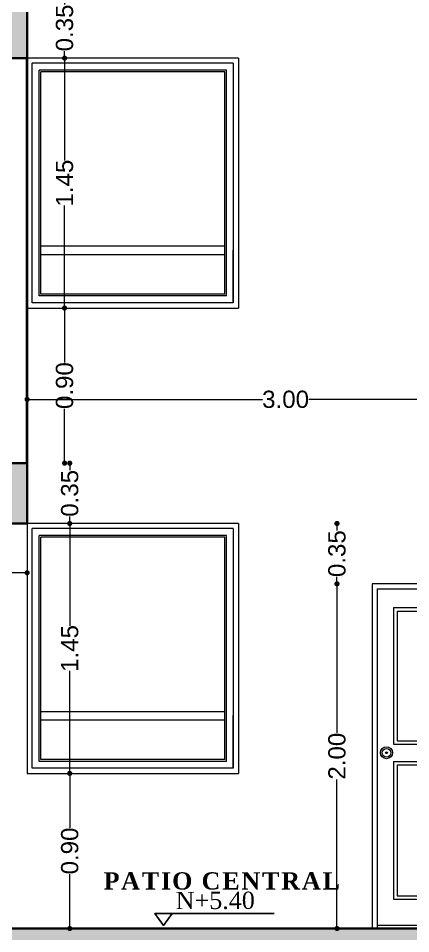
# Model space of a CAD drawing. Header units: inches. Extents: x 2908 to 3459, y -3172 to -55.
# Drawn here: x 3283.67 to 3285.95, y -247.7 to -242.39 of the extents above; entities that cross this region are included whole.
import ezdxf

# ---------------------------------------------------------------- set-up
doc = ezdxf.new("R2010")
doc.units = ezdxf.units.IN
doc.header["$MEASUREMENT"] = 0
for name, color, linetype, lineweight in [('COLUMNAS', 1, 'Continuous', 35), ('COTA', 1, 'Continuous', 9), ('COTAS 01', 1, 'Continuous', 25), ('muros 2', 5, 'Continuous', 40), ('muros bajitos', 4, 'Continuous', 15), ('puertas aptos', 33, 'Continuous', 9)]:
    doc.layers.add(name, color=color, linetype=linetype, lineweight=lineweight)
doc.layers.add('TEXTO', color=4, linetype='Continuous')
doc.styles.add('Arial new', font='arial.ttf')
doc.styles.add('CONSTRUCTORA', font='times.ttf', dxfattribs={"height": 0.3})
doc.dimstyles.new('GUS', dxfattribs={"dimtxt": 0.1, "dimasz": 0.03, "dimexe": 0.05, "dimexo": 0.05, "dimgap": 0.005, "dimtad": 0, "dimzin": 1, "dimdsep": 46, "dimtxsty": 'Arial new', "dimblk": 'DOT', "dimcen": 0.01, "dimse1": 1, "dimse2": 1, "dimclrd": 1, "dimclre": 252, "dimclrt": 1, "dimaunit": 1, "dimadec": 0, "dimazin": 2, "dimtfac": 1, "dimtmove": 0, "dimatfit": 2, "dimldrblk": 'ARCHTICK', "dimfxl": 1, "dimlwd": -1, "dimlwe": -1, "dimarcsym": 1})

# ---------------------------------------------------------------- blocks, each defined once
blk = doc.blocks.new('_Dot')
at = {"color": 0, "linetype": 'ByBlock', "lineweight": -2}
blk.add_line((-0.5, 0), (-1, 0), dxfattribs=at)
at = {"color": 0, "linetype": 'ByBlock', "const_width": 0.5}
blk.add_lwpolyline([(-0.25, 0, 1), (0.25, 0, 1)], format="xyb", close=True, dxfattribs=at)
blk = doc.blocks.new('*D4697')
at = {"layer": 'COTA', "color": 1, "linetype": 'Continuous', "transparency": 16777216}
for p, q in [((3280.151, -242.6512), (3280.151, -243.6601)), ((3280.151, -244.9412), (3280.151, -243.9323))]:
    blk.add_line(p, q, dxfattribs=at)
at = {"layer": 'Defpoints', "color": 0, "transparency": 16777216}
for p in [(3280.151, -242.6212), (3286.7225, -242.6212), (3279.6038, -244.9712)]:
    blk.add_point(p, dxfattribs=at)
at = {"layer": 'COTA', "color": 1, "transparency": 16777216, "xscale": 0.03, "yscale": 0.03, "zscale": 0.03}
for p, rotation in [((3280.151, -242.6212), 90), ((3280.151, -244.9712), 270)]:
    blk.add_blockref('_Dot', p, dxfattribs=dict(at, rotation=rotation))
at = {"layer": 'COTA', "color": 1, "transparency": 16777216, "insert": (3280.151, -243.7962), "char_height": 0.1, "attachment_point": 5, "rotation": 90, "style": 'Arial new'}
blk.add_mtext('2.35', dxfattribs=at)
blk = doc.blocks.new('_ArchTick')
at = {"color": 0, "linetype": 'ByBlock', "const_width": 0.15}
blk.add_lwpolyline([(-0.5, -0.5), (0.5, 0.5)], dxfattribs=at)
blk = doc.blocks.new('puerta acceso')
at = {"layer": 'puertas aptos'}
for p, q in [((2162.1292, 1648.3621), (2161.1292, 1648.3621)), ((2161.1292, 1648.3621), (2161.1292, 1646.3621)), ((2162.1292, 1648.3621), (2162.1292, 1646.3621)), ((2161.1592, 1648.3321), (2161.1592, 1646.3621)), ((2161.1592, 1648.3321), (2162.0992, 1648.3321)), ((2162.0992, 1648.3321), (2162.0992, 1646.3621)), ((2161.2536, 1648.2243), (2161.2536, 1647.4321)), ((2161.2536, 1648.2243), (2161.9992, 1648.2243)), ((2161.2736, 1648.2043), (2161.2736, 1647.4521)), ((2161.2736, 1648.2043), (2161.9792, 1648.2043)), ((2161.9792, 1648.2043), (2161.9792, 1647.4521)), ((2161.9992, 1648.2243), (2161.9992, 1647.4321)), ((2161.2536, 1647.4321), (2161.9992, 1647.4321)), ((2161.2736, 1647.4521), (2161.9792, 1647.4521)), ((2161.2536, 1647.3321), (2161.9992, 1647.3321)), ((2161.2536, 1647.3321), (2161.2536, 1646.5321)), ((2161.9992, 1647.3321), (2161.9992, 1646.5321)), ((2161.2736, 1647.3121), (2161.9792, 1647.3121)), ((2161.2736, 1647.3121), (2161.2736, 1646.5521)), ((2161.9792, 1647.3121), (2161.9792, 1646.5521)), ((2161.2536, 1646.5321), (2161.9992, 1646.5321)), ((2161.2736, 1646.5521), (2161.9792, 1646.5521)), ((2161.1592, 1646.3821), (2162.0992, 1646.3821))]:
    blk.add_line(p, q, dxfattribs=at)
for radius in [0.035, 0.025, 0.005]:
    blk.add_circle((2161.2126, 1647.3821), radius, dxfattribs=at)
blk = doc.blocks.new('*D4745')
at = {"layer": 'COTA', "color": 1, "linetype": 'Continuous', "transparency": 16777216}
for p, q in [((3283.0522, -245.6071), (3283.2376, -245.6071)), ((3283.6924, -245.6071), (3283.507, -245.6071))]:
    blk.add_line(p, q, dxfattribs=at)
at = {"layer": 'Defpoints', "color": 0, "transparency": 16777216}
for p in [(3283.0222, -245.3212, 0.4851), (3283.7224, -245.3212), (3283.7224, -245.6071)]:
    blk.add_point(p, dxfattribs=at)
at = {"layer": 'COTA', "color": 1, "transparency": 16777216, "xscale": 0.03, "yscale": 0.03, "zscale": 0.03, "rotation": 180}
blk.add_blockref('_Dot', (3283.0222, -245.6071), dxfattribs=at)
at = {"layer": 'COTA', "color": 1, "transparency": 16777216, "xscale": 0.03, "yscale": 0.03, "zscale": 0.03}
blk.add_blockref('_Dot', (3283.7224, -245.6071), dxfattribs=at)
at = {"layer": 'COTA', "color": 1, "transparency": 16777216, "insert": (3283.3723, -245.6071), "char_height": 0.1, "attachment_point": 5, "style": 'Arial new'}
blk.add_mtext('0.70', dxfattribs=at)
blk = doc.blocks.new('*D4746')
at = {"layer": 'COTA', "color": 1, "linetype": 'Continuous', "transparency": 16777216}
for p, q in [((3283.7524, -244.6012), (3285.0863, -244.6012)), ((3286.6894, -244.6012), (3285.3556, -244.6012))]:
    blk.add_line(p, q, dxfattribs=at)
at = {"layer": 'Defpoints', "color": 0, "transparency": 16777216}
for p in [(3286.7194, -244.6012), (3283.7224, -244.9712, 0), (3286.7194, -244.9712)]:
    blk.add_point(p, dxfattribs=at)
at = {"layer": 'COTA', "color": 1, "transparency": 16777216, "xscale": 0.03, "yscale": 0.03, "zscale": 0.03, "rotation": 180}
blk.add_blockref('_Dot', (3283.7224, -244.6012), dxfattribs=at)
at = {"layer": 'COTA', "color": 1, "transparency": 16777216, "xscale": 0.03, "yscale": 0.03, "zscale": 0.03}
blk.add_blockref('_Dot', (3286.7194, -244.6012), dxfattribs=at)
at = {"layer": 'COTA', "color": 1, "transparency": 16777216, "insert": (3285.2209, -244.6012), "char_height": 0.1, "attachment_point": 5, "style": 'Arial new'}
blk.add_mtext('3.00', dxfattribs=at)
blk = doc.blocks.new('*D4943')
at = {"layer": 'COTA', "color": 1, "linetype": 'Continuous', "transparency": 16777216}
for p, q in [((3283.9697, -246.8012), (3283.9697, -247.0865)), ((3283.9697, -247.6412), (3283.9697, -247.3559))]:
    blk.add_line(p, q, dxfattribs=at)
at = {"layer": 'Defpoints', "color": 0, "transparency": 16777216}
for p in [(3284.9479, -246.7712, 0.4851), (3283.9697, -247.6712), (3284.9479, -247.6712)]:
    blk.add_point(p, dxfattribs=at)
at = {"layer": 'COTA', "color": 1, "transparency": 16777216, "xscale": 0.03, "yscale": 0.03, "zscale": 0.03}
for p, rotation in [((3283.9697, -246.7712), 90), ((3283.9697, -247.6712), 270)]:
    blk.add_blockref('_Dot', p, dxfattribs=dict(at, rotation=rotation))
at = {"layer": 'COTA', "color": 1, "transparency": 16777216, "insert": (3283.9697, -247.2212), "char_height": 0.1, "attachment_point": 5, "rotation": 90, "style": 'Arial new'}
blk.add_mtext('0.90', dxfattribs=at)
blk = doc.blocks.new('*D4944')
at = {"layer": 'COTA', "color": 1, "linetype": 'Continuous', "transparency": 16777216}
for p, q in [((3283.9697, -245.3512), (3283.9697, -245.9157)), ((3283.9697, -246.7412), (3283.9697, -246.1768))]:
    blk.add_line(p, q, dxfattribs=at)
at = {"layer": 'Defpoints', "color": 0, "transparency": 16777216}
for p in [(3283.7224, -245.3212, 0.4851), (3283.9697, -245.3212), (3283.7224, -246.7712, 0.4851)]:
    blk.add_point(p, dxfattribs=at)
at = {"layer": 'COTA', "color": 1, "transparency": 16777216, "xscale": 0.03, "yscale": 0.03, "zscale": 0.03}
for p, rotation in [((3283.9697, -245.3212), 90), ((3283.9697, -246.7712), 270)]:
    blk.add_blockref('_Dot', p, dxfattribs=dict(at, rotation=rotation))
at = {"layer": 'COTA', "color": 1, "transparency": 16777216, "insert": (3283.9697, -246.0462), "char_height": 0.1, "attachment_point": 5, "rotation": 90, "style": 'Arial new'}
blk.add_mtext('1.45', dxfattribs=at)
blk = doc.blocks.new('*D4945')
at = {"layer": 'COTA', "color": 1, "linetype": 'Continuous', "transparency": 16777216}
for p, q in [((3283.9697, -245.0012), (3283.9697, -245.011)), ((3283.9697, -245.2912), (3283.9697, -245.2815))]:
    blk.add_line(p, q, dxfattribs=at)
at = {"layer": 'Defpoints', "color": 0, "transparency": 16777216}
for p in [(3283.7224, -244.9712, 0), (3283.9697, -244.9712), (3283.7224, -245.3212, 0.4851)]:
    blk.add_point(p, dxfattribs=at)
at = {"layer": 'COTA', "color": 1, "transparency": 16777216, "xscale": 0.03, "yscale": 0.03, "zscale": 0.03}
for p, rotation in [((3283.9697, -244.9712), 90), ((3283.9697, -245.3212), 270)]:
    blk.add_blockref('_Dot', p, dxfattribs=dict(at, rotation=rotation))
at = {"layer": 'COTA', "color": 1, "transparency": 16777216, "insert": (3283.9697, -245.1462), "char_height": 0.1, "attachment_point": 5, "rotation": 90, "style": 'Arial new'}
blk.add_mtext('0.35', dxfattribs=at)
blk = doc.blocks.new('*D4947')
at = {"layer": 'COTA', "color": 1, "linetype": 'Continuous', "transparency": 16777216}
for p, q in [((3283.9397, -244.1012), (3283.9397, -244.3865)), ((3283.9397, -244.9412), (3283.9397, -244.6559))]:
    blk.add_line(p, q, dxfattribs=at)
at = {"layer": 'Defpoints', "color": 0, "transparency": 16777216}
for p in [(3284.9179, -244.0712, 0.4851), (3283.9397, -244.9712), (3284.9179, -244.9712)]:
    blk.add_point(p, dxfattribs=at)
at = {"layer": 'COTA', "color": 1, "transparency": 16777216, "xscale": 0.03, "yscale": 0.03, "zscale": 0.03}
for p, rotation in [((3283.9397, -244.0712), 90), ((3283.9397, -244.9712), 270)]:
    blk.add_blockref('_Dot', p, dxfattribs=dict(at, rotation=rotation))
at = {"layer": 'COTA', "color": 1, "transparency": 16777216, "insert": (3283.9397, -244.5212), "char_height": 0.1, "attachment_point": 5, "rotation": 90, "style": 'Arial new'}
blk.add_mtext('0.90', dxfattribs=at)
blk = doc.blocks.new('*D4948')
at = {"layer": 'COTA', "color": 1, "linetype": 'Continuous', "transparency": 16777216}
for p, q in [((3283.9397, -242.6512), (3283.9397, -243.2157)), ((3283.9397, -244.0412), (3283.9397, -243.4768))]:
    blk.add_line(p, q, dxfattribs=at)
at = {"layer": 'Defpoints', "color": 0, "transparency": 16777216}
for p in [(3283.6924, -242.6212, 0.4851), (3283.9397, -242.6212), (3283.6924, -244.0712, 0.4851)]:
    blk.add_point(p, dxfattribs=at)
at = {"layer": 'COTA', "color": 1, "transparency": 16777216, "xscale": 0.03, "yscale": 0.03, "zscale": 0.03}
for p, rotation in [((3283.9397, -242.6212), 90), ((3283.9397, -244.0712), 270)]:
    blk.add_blockref('_Dot', p, dxfattribs=dict(at, rotation=rotation))
at = {"layer": 'COTA', "color": 1, "transparency": 16777216, "insert": (3283.9397, -243.3462), "char_height": 0.1, "attachment_point": 5, "rotation": 90, "style": 'Arial new'}
blk.add_mtext('1.45', dxfattribs=at)
blk = doc.blocks.new('*D4946')
at = {"layer": 'COTA', "color": 1, "linetype": 'Continuous', "transparency": 16777216}
for p, q in [((3283.9397, -242.3012), (3283.9397, -242.311)), ((3283.9397, -242.5912), (3283.9397, -242.5815))]:
    blk.add_line(p, q, dxfattribs=at)
at = {"layer": 'Defpoints', "color": 0, "transparency": 16777216}
for p in [(3283.6924, -242.2712, 0), (3283.9397, -242.2712), (3283.6924, -242.6212, 0.4851)]:
    blk.add_point(p, dxfattribs=at)
at = {"layer": 'COTA', "color": 1, "transparency": 16777216, "xscale": 0.03, "yscale": 0.03, "zscale": 0.03}
for p, rotation in [((3283.9397, -242.2712), 90), ((3283.9397, -242.6212), 270)]:
    blk.add_blockref('_Dot', p, dxfattribs=dict(at, rotation=rotation))
at = {"layer": 'COTA', "color": 1, "transparency": 16777216, "insert": (3283.9397, -242.4462), "char_height": 0.1, "attachment_point": 5, "rotation": 90, "style": 'Arial new'}
blk.add_mtext('0.35', dxfattribs=at)
blk = doc.blocks.new('*D4967')
at = {"layer": 'COTA', "color": 1, "linetype": 'Continuous', "transparency": 16777216}
for p, q in [((3285.5188, -245.7012), (3285.5188, -246.5356)), ((3285.5188, -247.6412), (3285.5188, -246.8068))]:
    blk.add_line(p, q, dxfattribs=at)
at = {"layer": 'Defpoints', "color": 0, "transparency": 16777216}
for p in [(3285.5188, -245.6712), (3285.7225, -245.6712), (3285.7225, -247.6712)]:
    blk.add_point(p, dxfattribs=at)
at = {"layer": 'COTA', "color": 1, "transparency": 16777216, "xscale": 0.03, "yscale": 0.03, "zscale": 0.03}
for p, rotation in [((3285.5188, -245.6712), 90), ((3285.5188, -247.6712), 270)]:
    blk.add_blockref('_Dot', p, dxfattribs=dict(at, rotation=rotation))
at = {"layer": 'COTA', "color": 1, "transparency": 16777216, "insert": (3285.5188, -246.6712), "char_height": 0.1, "attachment_point": 5, "rotation": 90, "style": 'Arial new'}
blk.add_mtext('2.00', dxfattribs=at)
blk = doc.blocks.new('*D4968')
at = {"layer": 'COTA', "color": 1, "linetype": 'Continuous', "transparency": 16777216}
for p, q in [((3285.5188, -245.3512), (3285.5188, -245.361)), ((3285.5188, -245.6412), (3285.5188, -245.6315))]:
    blk.add_line(p, q, dxfattribs=at)
at = {"layer": 'Defpoints', "color": 0, "transparency": 16777216}
for p in [(3285.5188, -245.3212), (3285.7225, -245.3212), (3285.7225, -245.6712)]:
    blk.add_point(p, dxfattribs=at)
at = {"layer": 'COTA', "color": 1, "transparency": 16777216, "xscale": 0.03, "yscale": 0.03, "zscale": 0.03}
for p, rotation in [((3285.5188, -245.3212), 90), ((3285.5188, -245.6712), 270)]:
    blk.add_blockref('_Dot', p, dxfattribs=dict(at, rotation=rotation))
at = {"layer": 'COTA', "color": 1, "transparency": 16777216, "insert": (3285.5188, -245.4962), "char_height": 0.1, "attachment_point": 5, "rotation": 90, "style": 'Arial new'}
blk.add_mtext('0.35', dxfattribs=at)

msp = doc.modelspace()

# ---------------------------------------------------------------- hatches: boundary and pattern name
at = {"layer": 'COTA', "lineweight": 9}
h = msp.add_hatch(dxfattribs=at)
h.set_pattern_fill('AR-CONC', color=256, scale=0.01, style=0)
h.set_pattern_definition([(50, (0, 0), (0.0717260183, -0.0062752135), [0.0075, -0.0825]), (355, (0, 0), (-0.0138751334, 0.0752192134), [0.006, -0.066]), (100.4514, (0.00598, -0.00052), (0.0578509382, 0.0689439542), [0.006374019, -0.0701142112]), (46.1842, (0, 0.02), (0.1067241049, -0.0165519014), [0.01125, -0.12375]), (96.6356, (0.00889, 0.01862), (0.0934662706, 0.097411787), [0.0095610288, -0.1051713]), (351.1842, (0, 0.02), (0.0934661945, 0.09741186), [0.009, -0.099]), (21, (0.01, 0.015), (0.0596907052, -0.0402618891), [0.0075, -0.0825]), (326, (0.01, 0.015), (0.0243315332, 0.0725150045), [0.006, -0.066]), (71.4514, (0.014974, 0.011645), (0.0840222629, 0.0322530497), [0.006374019, -0.0701142112]), (37.5, (0, 0), (0.00121598553, 0.03328938538), [0, -0.0652, 0, -0.067, 0, -0.06625]), (7.5, (0, 0), (0.02630695374, 0.0394411712), [0, -0.0382, 0, -0.0637, 0, -0.02525]), (327.5, (-0.0223, 0), (0.05338224362, -0.00225548717), [0, -0.025, 0, -0.078, 0, -0.1035]), (317.5, (-0.0323, 0), (0.05831861693, 0.01001049823), [0, -0.0325, 0, -0.0518, 0, -0.0735])])
h.paths.add_polyline_path([(3283.7224, -242.2712), (3279.4538, -242.2712), (3279.4538, -242.6212), (3283.7224, -242.6212)])
h.paths.add_polyline_path([(3286.8725, -242.2712), (3286.7194, -242.2712), (3286.7194, -242.6212), (3286.8725, -242.6212)])
h.paths.add_polyline_path([(3290.3373, -242.2712), (3289.0725, -242.2712), (3289.0725, -242.6212), (3290.3373, -242.6212)])
h = msp.add_hatch(dxfattribs=at)
h.set_pattern_fill('AR-CONC', color=256, scale=0.01, style=0)
h.set_pattern_definition([(50, (0, -2.70001), (0.0717260183, -0.0062752135), [0.0075, -0.0825]), (355, (0, -2.70001), (-0.0138751334, 0.0752192134), [0.006, -0.066]), (100.4514, (0.00598, -2.700534), (0.0578509382, 0.0689439542), [0.006374019, -0.0701142112]), (46.1842, (0, -2.68001), (0.1067241049, -0.0165519014), [0.01125, -0.12375]), (96.6356, (0.00889, -2.68139), (0.0934662706, 0.097411787), [0.0095610288, -0.1051713]), (351.1842, (0, -2.68001), (0.0934661945, 0.09741186), [0.009, -0.099]), (21, (0.01, -2.68501), (0.0596907052, -0.0402618891), [0.0075, -0.0825]), (326, (0.01, -2.68501), (0.0243315332, 0.0725150045), [0.006, -0.066]), (71.4514, (0.014974, -2.688367), (0.0840222629, 0.0322530497), [0.006374019, -0.0701142112]), (37.5, (0, -2.700011), (0.00121598553, 0.03328938538), [0, -0.0652, 0, -0.067, 0, -0.06625]), (7.5, (0, -2.70001), (0.02630695374, 0.0394411712), [0, -0.0382, 0, -0.0637, 0, -0.02525]), (327.5, (-0.0223, -2.700011), (0.05338224362, -0.00225548717), [0, -0.025, 0, -0.078, 0, -0.1035]), (317.5, (-0.0323, -2.70001), (0.05831861693, 0.01001049823), [0, -0.0325, 0, -0.0518, 0, -0.0735])])
h.paths.add_polyline_path([(3283.7224, -244.9713), (3279.4538, -244.9713), (3279.4538, -245.3212), (3283.7224, -245.3212)])
h.paths.add_polyline_path([(3286.8725, -244.9712), (3286.7194, -244.9712), (3286.7194, -245.3212), (3286.8725, -245.3212)])
h.paths.add_polyline_path([(3290.3373, -244.9712), (3289.0725, -244.9712), (3289.0725, -245.3212), (3290.3373, -245.3212)])
h = msp.add_hatch(dxfattribs=at)
h.set_pattern_fill('AR-CONC', color=256, scale=0.01, style=0)
h.set_pattern_definition([(50, (0, 2.699994), (0.0717260183, -0.0062752135), [0.0075, -0.0825]), (355, (0, 2.699994), (-0.0138751334, 0.0752192134), [0.006, -0.066]), (100.4514, (0.00598, 2.69947), (0.0578509382, 0.0689439542), [0.006374019, -0.0701142112]), (46.1842, (0, 2.71999), (0.1067241049, -0.0165519014), [0.01125, -0.12375]), (96.6356, (0.00889, 2.71861), (0.0934662706, 0.097411787), [0.0095610288, -0.1051713]), (351.1842, (0, 2.71999), (0.0934661945, 0.09741186), [0.009, -0.099]), (21, (0.01, 2.714994), (0.0596907052, -0.0402618891), [0.0075, -0.0825]), (326, (0.01, 2.714994), (0.0243315332, 0.0725150045), [0.006, -0.066]), (71.4514, (0.014974, 2.71164), (0.0840222629, 0.0322530497), [0.006374019, -0.0701142112]), (37.5, (0, 2.699994), (0.00121598553, 0.03328938538), [0, -0.0652, 0, -0.067, 0, -0.06625]), (7.5, (0, 2.699994), (0.02630695374, 0.0394411712), [0, -0.0382, 0, -0.0637, 0, -0.02525]), (327.5, (-0.0223, 2.699994), (0.05338224362, -0.00225548717), [0, -0.025, 0, -0.078, 0, -0.1035]), (317.5, (-0.0323, 2.699994), (0.05831861693, 0.01001049823), [0, -0.0325, 0, -0.0518, 0, -0.0735])])
edge = h.paths.add_edge_path()
edge.add_line((3286.8725, -247.6712), (3282.7255, -247.6712))
edge.add_spline(control_points=[(3282.7255, -247.6712), (3282.7272, -247.672), (3282.729, -247.6729), (3282.7307, -247.6738)], knot_values=[0, 0, 0, 0, 0.025333, 0.025333, 0.025333, 0.025333], degree=3, periodic=0)
edge.add_line((3282.7307, -247.6738), (3282.4383, -247.6738))
edge.add_spline(control_points=[(3282.559, -247.6384), (3282.5564, -247.6384), (3282.5304, -247.6384), (3282.4948, -247.6384), (3282.4428, -247.6712)], knot_values=[1.886546, 1.886546, 1.886546, 1.886546, 2, 2.974667, 2.974667, 2.974667, 2.974667], degree=3, periodic=0)
edge.add_line((3282.4428, -247.6712), (3282.0676, -247.6712))
edge.add_spline(control_points=[(3282.0676, -247.6712), (3282.0693, -247.672), (3282.071, -247.6729), (3282.0728, -247.6738)], knot_values=[0, 0, 0, 0, 0.025333, 0.025333, 0.025333, 0.025333], degree=3, periodic=0)
edge.add_line((3282.0728, -247.6738), (3281.7803, -247.6738))
edge.add_spline(control_points=[(3281.9011, -247.6384), (3281.8985, -247.6384), (3281.8725, -247.6384), (3281.8368, -247.6384), (3281.7849, -247.6712)], knot_values=[1.886546, 1.886546, 1.886546, 1.886546, 2, 2.974667, 2.974667, 2.974667, 2.974667], degree=3, periodic=0)
edge.add_line((3281.7849, -247.6712), (3280.2814, -247.6712))
edge.add_line((3280.2814, -247.6713), (3279.6914, -247.6713))
edge.add_line((3279.6914, -247.6712), (3279.4538, -247.6712))
edge.add_line((3279.4538, -247.6712), (3279.4538, -248.0212))
edge.add_line((3279.4538, -248.0212), (3286.8725, -248.0212))
edge.add_line((3286.8725, -248.0212), (3286.8725, -247.6712))
h.paths.add_polyline_path([(3290.3373, -247.6712), (3289.0725, -247.6712), (3289.0725, -248.0212), (3290.3373, -248.0212)])

# ---------------------------------------------------------------- linework, layer by layer
at = {"layer": 'COLUMNAS'}
for p, q in [((3283.7224, -242.6212, 0.4851), (3283.7224, -242.2712, 0.4851)), ((3283.7224, -242.6212), (3279.4538, -242.6212)), ((3283.7224, -244.9712, 0.4851), (3279.4538, -244.9712, 0.4851)), ((3283.7224, -245.3212, 0.4851), (3283.7224, -244.9712, 0.4851)), ((3283.7224, -245.3212), (3279.4538, -245.3212)), ((3286.8725, -247.6712), (3279.4538, -247.6712))]:
    msp.add_line(p, q, dxfattribs=at)
at = {"layer": 'muros 2'}
msp.add_line((3283.7224, -244.9712, 0), (3283.7224, -242.6212, 0.4851), dxfattribs=at)
at = {"layer": 'muros bajitos'}
for p, q in [((3283.7224, -242.6212, 0.4851), (3283.7224, -244.0712, 0.4851)), ((3284.9479, -242.6212, 4.0593), (3283.7224, -242.6212, 4.0593)), ((3284.9179, -242.6512, 4.0593), (3283.7524, -242.6512, 4.0593)), ((3283.7524, -244.0412, 4.0593), (3283.7524, -242.6512, 4.0593)), ((3284.9179, -242.6512, 0.4851), (3284.9179, -244.0412, 0.4851)), ((3284.9479, -242.6212, 0.4851), (3284.9479, -244.0712, 0.4851)), ((3284.8779, -242.6912, 4.0593), (3283.7924, -242.6912, 4.0593)), ((3283.7924, -244.0012, 4.0593), (3283.7924, -242.6912, 4.0593)), ((3284.8679, -242.7012, 4.0593), (3283.8024, -242.7012, 4.0593)), ((3283.8024, -243.9912, 4.0593), (3283.8024, -242.7012, 4.0593)), ((3284.8679, -243.9912, 0.4851), (3284.8679, -242.7012, 0.4851)), ((3284.8779, -244.0012, 0.4851), (3284.8779, -242.6912, 0.4851)), ((3283.8024, -243.7112, 0.4851), (3284.8679, -243.7112, 0.4851)), ((3283.8024, -243.7112, 0.7437), (3284.8679, -243.7112, 0.7437)), ((3283.8024, -243.7612, 0.4851), (3284.8679, -243.7612, 0.4851)), ((3283.8024, -243.7612, 0.7437), (3284.8679, -243.7612, 0.7437)), ((3284.9179, -244.0412, 0.4851), (3284.9179, -243.7359, 0.4851)), ((3284.8779, -244.0012, 0.4851), (3283.7924, -244.0012, 0.4851)), ((3284.8679, -243.9912, 0.4851), (3283.8024, -243.9912, 0.4851)), ((3283.7224, -244.0712, 0.4851), (3284.9479, -244.0712, 0.4851)), ((3284.9179, -244.0412, 0.4851), (3283.7524, -244.0412, 0.4851)), ((3283.7224, -245.3212, 0.4851), (3283.7224, -246.7712, 0.4851)), ((3284.9479, -245.3212, 4.0593), (3283.7224, -245.3212, 4.0593)), ((3284.9179, -245.3512, 4.0593), (3283.7524, -245.3512, 4.0593)), ((3283.7524, -246.7412, 4.0593), (3283.7524, -245.3512, 4.0593)), ((3284.9179, -245.3512, 0.4851), (3284.9179, -246.7412, 0.4851)), ((3284.9479, -245.3212, 0.4851), (3284.9479, -246.7712, 0.4851)), ((3284.8779, -245.3912, 4.0593), (3283.7924, -245.3912, 4.0593)), ((3283.7924, -246.7012, 4.0593), (3283.7924, -245.3912, 4.0593)), ((3284.8679, -245.4012, 4.0593), (3283.8024, -245.4012, 4.0593)), ((3283.8024, -246.6912, 4.0593), (3283.8024, -245.4012, 4.0593)), ((3284.8679, -246.6912, 0.4851), (3284.8679, -245.4012, 0.4851)), ((3284.8779, -246.7012, 0.4851), (3284.8779, -245.3912, 0.4851)), ((3283.8024, -246.4112, 0.4851), (3284.8679, -246.4112, 0.4851)), ((3283.8024, -246.4112, 0.7437), (3284.8679, -246.4112, 0.7437)), ((3283.8024, -246.4612, 0.4851), (3284.8679, -246.4612, 0.4851)), ((3283.8024, -246.4612, 0.7437), (3284.8679, -246.4612, 0.7437)), ((3284.9179, -246.7412, 0.4851), (3284.9179, -246.4359, 0.4851)), ((3284.9179, -246.7412, 0.4851), (3283.7524, -246.7412, 0.4851)), ((3284.8779, -246.7012, 0.4851), (3283.7924, -246.7012, 0.4851)), ((3284.8679, -246.6912, 0.4851), (3283.8024, -246.6912, 0.4851)), ((3283.7224, -246.7712, 0.4851), (3284.9479, -246.7712, 0.4851))]:
    msp.add_line(p, q, dxfattribs=at)
at = {"layer": 'TEXTO', "ltscale": 0.008}
msp.add_lwpolyline([(3284.5633, -247.5835), (3284.5133, -247.6535), (3284.4633, -247.5835), (3285.1542, -247.5835)], dxfattribs=at)

# ---------------------------------------------------------------- block references
msp.add_blockref('puerta acceso', (1124.5933, -1894.0333))

# ---------------------------------------------------------------- texts
at = {"layer": 'COTAS 01', "insert": (3284.5839, -247.4585), "char_height": 0.1, "attachment_point": 1, "rotation": 0.1492, "style": 'CONSTRUCTORA'}
msp.add_mtext_dynamic_manual_height_columns('N+5.40', width=0.828029, gutter_width=0.5, heights=[0], dxfattribs=at)
at = {"layer": 'TEXTO', "insert": (3284.1661, -247.3448), "char_height": 0.1, "width": 2.362761, "attachment_point": 1, "style": 'CONSTRUCTORA'}
msp.add_mtext('{\\fTimes New Roman|b1|i0|c0|p18;\\T1.1;PATIO CENTRAL}', dxfattribs=at)

# ---------------------------------------------------------------- dimensions: what is measured, and where the dimension line sits
at = {"layer": 'COTA'}
for base, p1, p2, picture, middle in [((3283.9397, -242.2712, -4.0593), (3283.6924, -242.6212, -3.5742), (3283.6924, -242.2712, -4.0593), '*D4946', (3283.9397, -242.4462, -4.0593)), ((3280.151, -242.6212), (3279.6038, -244.9712), (3286.7225, -242.6212), '*D4697', (3280.151, -243.7962)), ((3283.9397, -242.6212, -4.0593), (3283.6924, -244.0712, -3.5742), (3283.6924, -242.6212, -3.5742), '*D4948', (3283.9397, -243.3462, -4.0593)), ((3283.9397, -244.9712, -4.0593), (3284.9179, -244.0712, -3.5742), (3284.9179, -244.9712, -4.0593), '*D4947', (3283.9397, -244.5212, -4.0593)), ((3283.9697, -244.9712), (3283.7224, -245.3212, 0.4851), (3283.7224, -244.9712, 0), '*D4945', (3283.9697, -245.1462)), ((3283.9697, -245.3212), (3283.7224, -246.7712, 0.4851), (3283.7224, -245.3212, 0.4851), '*D4944', (3283.9697, -246.0462)), ((3285.5188, -245.3212), (3285.7225, -245.6712), (3285.7225, -245.3212), '*D4968', (3285.5188, -245.4962)), ((3285.5188, -245.6712), (3285.7225, -247.6712), (3285.7225, -245.6712), '*D4967', (3285.5188, -246.6712)), ((3283.9697, -247.6712), (3284.9479, -246.7712, 0.4851), (3284.9479, -247.6712), '*D4943', (3283.9697, -247.2212))]:
    dim = msp.add_linear_dim(base=base, p1=p1, p2=p2, angle=90, dimstyle='GUS', dxfattribs=at)
    dim.commit()
    dim.dimension.update_dxf_attribs({"geometry": picture, "text_midpoint": middle})
for base, p1, p2, picture, middle in [((3286.7194, -244.6012), (3283.7224, -244.9712, 0), (3286.7194, -244.9712), '*D4746', (3285.2209, -244.6012)), ((3283.7224, -245.6071), (3283.0222, -245.3212, 0.4851), (3283.7224, -245.3212), '*D4745', (3283.3723, -245.6071))]:
    dim = msp.add_linear_dim(base=base, p1=p1, p2=p2, dimstyle='GUS', dxfattribs=at)
    dim.commit()
    dim.dimension.update_dxf_attribs({"geometry": picture, "text_midpoint": middle})

doc.saveas('drawing.dxf')
